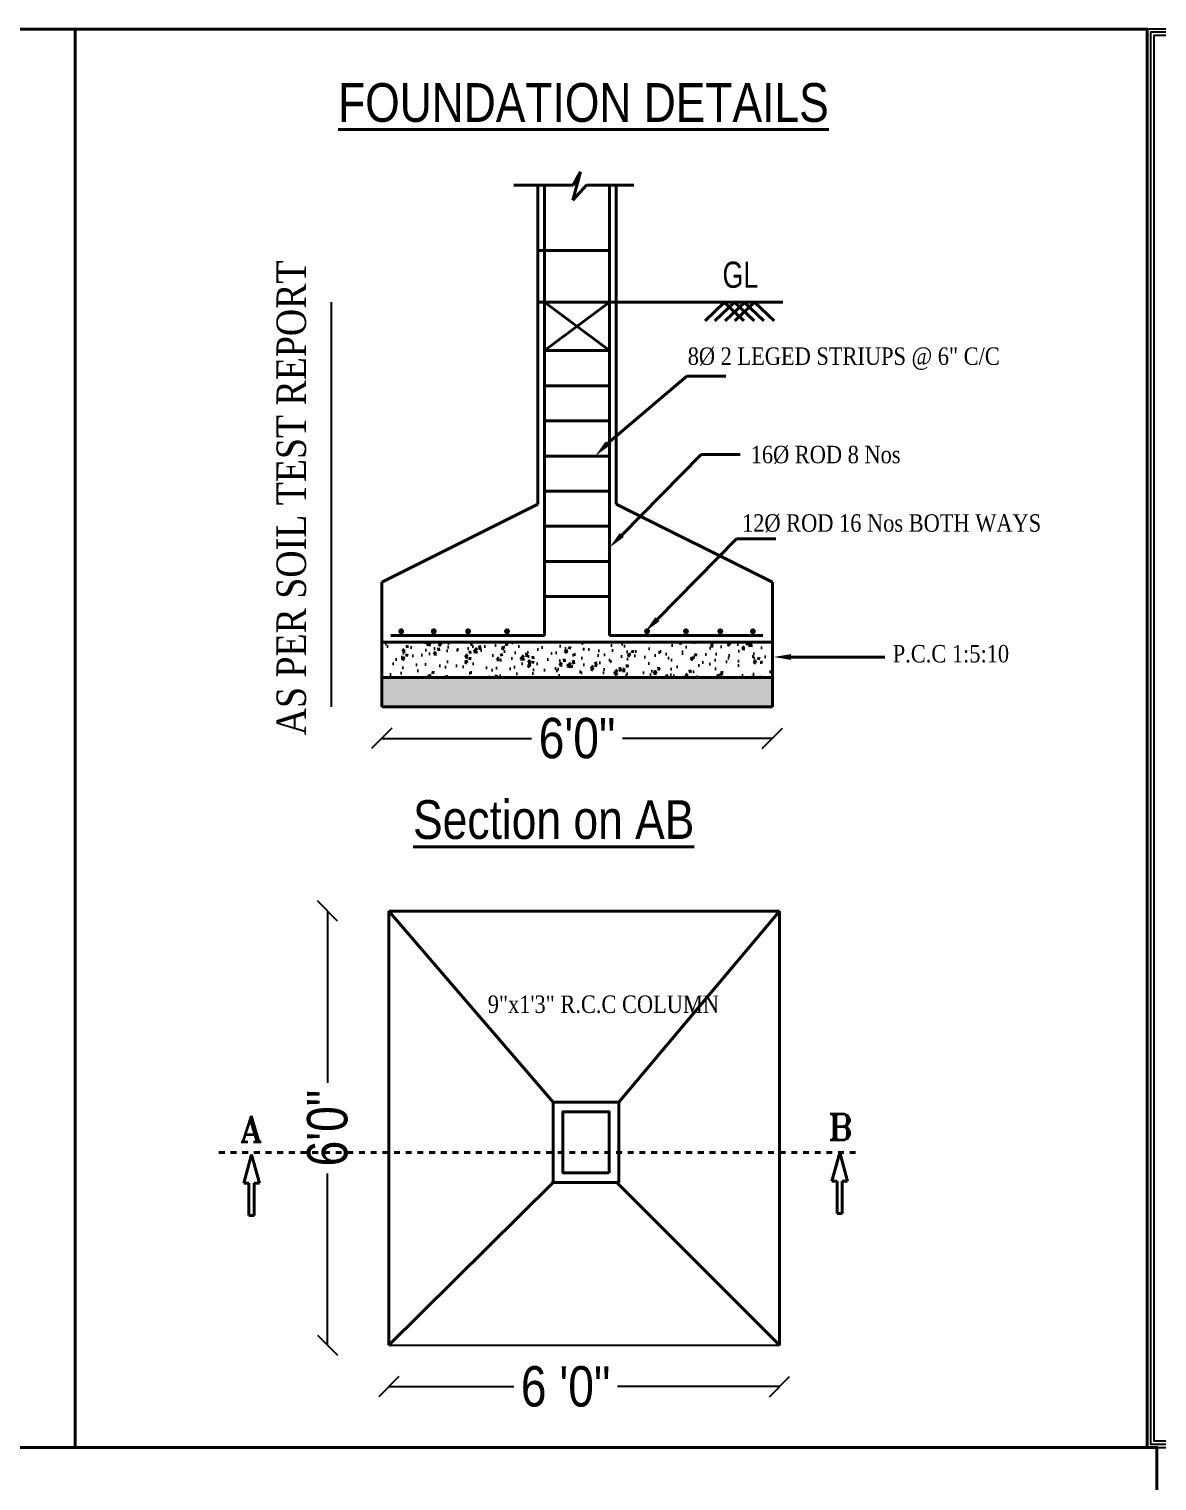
# Model space of a CAD drawing. Header units: metres. Extents: x -121582 to -58867, y 55115 to 110853.
# Drawn here: x -60720.26 to -60700.95, y 55226.24 to 55251.1 of the extents above; entities that cross this region are included whole.
import ezdxf

# ---------------------------------------------------------------- set-up
doc = ezdxf.new("R2010")
doc.units = ezdxf.units.M
doc.header["$PDMODE"] = 34
doc.linetypes.add('CENTER', pattern=[2, 1.25, -0.25, 0.25, -0.25])
doc.layers.get('DefPoints').update_dxf_attribs({"color": 200})
doc.styles.add('t12', font='ARIALN.TTF')
doc.styles.add('t19', font='times.ttf')
doc.styles.add('t21', font='romant.shx')
doc.styles.add('t4', font='swisscl.ttf')
doc.dimstyles.new('d4', dxfattribs={"dimscale": 0, "dimtxt": 9, "dimasz": 4.5, "dimexe": 0.18, "dimexo": 0.0625, "dimgap": 2, "dimtad": 0, "dimlfac": 0.0254, "dimzin": 4, "dimdsep": 46, "dimtxsty": 't12', "dimblk1": 'OBLIQUE', "dimblk2": 'OBLIQUE', "dimsah": 1, "dimcen": 0.09, "dimse1": 1, "dimse2": 1, "dimadec": 0, "dimazin": 0, "dimtfac": 1, "dimtmove": 0, "dimatfit": 3, "dimldrblk": 'OBLIQUE', "dimfxl": 0, "dimtolj": 1, "dimtzin": 0, "dimarcsym": 0})

# ---------------------------------------------------------------- blocks, each defined once
blk = doc.blocks.new('HFGG')
at = {"color": 0, "linetype": 'ByBlock', "lineweight": 40}
blk.add_lwpolyline([(285322.5488430986, 37331.48604024522), (286068.7606313021, 37331.48604024522), (286068.7606313021, 36901.19331727187), (285322.5488430986, 36901.19331727187)], close=True, dxfattribs=at)
blk = doc.blocks.new('_Oblique')
at = {"color": 0, "linetype": 'ByBlock', "lineweight": -2}
blk.add_line((-0.5, -0.5), (0.5, 0.5), dxfattribs=at)
blk = doc.blocks.new('*D39')
at = {"color": 0, "lineweight": -2}
for p, q in [((285404.1942937829, 36723.86300279578), (285437.6329968509, 36723.86300279578)), ((285491.3220409829, 36723.86300279578), (285457.883337915, 36723.86300279578))]:
    blk.add_line(p, q, dxfattribs=at)
at = {"layer": 'DefPoints', "color": 0}
for p in [(285404.1942937829, 36740.62423215565), (285491.3220409829, 36740.62423215565), (285491.3220409829, 36723.86300279578)]:
    blk.add_point(p, dxfattribs=at)
at = {"color": 0, "lineweight": -2, "xscale": 4.5, "yscale": 4.5, "zscale": 4.5, "rotation": 180}
blk.add_blockref('_Oblique', (285404.1942937829, 36723.86300279578), dxfattribs=at)
at = {"color": 0, "lineweight": -2, "xscale": 4.5, "yscale": 4.5, "zscale": 4.5}
blk.add_blockref('_Oblique', (285491.3220409829, 36723.86300279578), dxfattribs=at)
at = {"color": 0, "lineweight": 40, "insert": (285447.7581673829, 36723.86300279578), "char_height": 9, "attachment_point": 5, "style": 't12'}
blk.add_mtext('\\A1;6\'0"', dxfattribs=at)
blk = doc.blocks.new('*D40')
at = {"color": 0, "lineweight": -2}
for p, q in [((285405.7748771344, 36579.23902077867), (285433.6497244015, 36579.23902077867)), ((285492.9026243345, 36579.23902077867), (285456.7670504588, 36579.23902077867))]:
    blk.add_line(p, q, dxfattribs=at)
at = {"layer": 'DefPoints', "color": 0}
for p in [(285405.7748771344, 36588.48521513788), (285492.9026243345, 36588.48521513788), (285492.9026243345, 36579.23902077867)]:
    blk.add_point(p, dxfattribs=at)
at = {"color": 0, "lineweight": -2, "xscale": 4.5, "yscale": 4.5, "zscale": 4.5, "rotation": 180}
blk.add_blockref('_Oblique', (285405.7748771344, 36579.23902077867), dxfattribs=at)
at = {"color": 0, "lineweight": -2, "xscale": 4.5, "yscale": 4.5, "zscale": 4.5}
blk.add_blockref('_Oblique', (285492.9026243345, 36579.23902077867), dxfattribs=at)
at = {"color": 0, "lineweight": 40, "insert": (285445.2083874301, 36579.23902077867), "char_height": 9, "attachment_point": 5, "style": 't12'}
blk.add_mtext('\\A1;6 \'0"', dxfattribs=at)
blk = doc.blocks.new('*D41')
at = {"color": 0, "lineweight": -2}
for p, q in [((285392.1129679966, 36685.33296233788), (285392.1129679966, 36647.03425926995)), ((285392.1129679966, 36588.4852151379), (285392.1129679966, 36626.78391820582))]:
    blk.add_line(p, q, dxfattribs=at)
at = {"layer": 'DefPoints', "color": 0}
for p in [(285392.1129679966, 36685.33296233788), (285405.7748771346, 36685.33296233788), (285405.7748771346, 36588.4852151379)]:
    blk.add_point(p, dxfattribs=at)
at = {"color": 0, "lineweight": -2, "xscale": 4.5, "yscale": 4.5, "zscale": 4.5}
for p, rotation in [((285392.1129679966, 36685.33296233788), 90), ((285392.1129679966, 36588.4852151379), 270)]:
    blk.add_blockref('_Oblique', p, dxfattribs=dict(at, rotation=rotation))
at = {"color": 0, "lineweight": 40, "insert": (285392.1129679965, 36636.9090887378), "char_height": 9, "attachment_point": 5, "rotation": 90, "style": 't12'}
blk.add_mtext('\\A1;6\'0"', dxfattribs=at)
blk = doc.blocks.new('FHFGHF')
at = {"color": 0, "linetype": 'ByBlock', "lineweight": 40}
blk.add_lwpolyline([(285594.524680087, 36565.66583350128), (285847.7250015084, 36565.66583350128), (285847.7250015084, 36882.11348919444), (285594.524680087, 36882.11348919444)], close=True, dxfattribs=at)
blk = doc.blocks.new('DGDFG')
for points in [[(268205.947127054, 26571.65935494841), (267806.5106098298, 26571.6593549484), (267806.5106098298, 26228.53105977926), (268205.947127054, 26228.53105977927)], [(268205.1570102834, 26570.86923817782), (267807.3007266004, 26570.86923817781), (267807.3007266004, 26229.32117654985), (268205.1570102834, 26229.32117654986)], [(268204.3668935129, 26570.07912140723), (267808.0908433711, 26570.07912140722), (267808.0908433711, 26230.11129332044), (268204.3668935129, 26230.11129332045)]]:
    blk.add_lwpolyline(points, close=True)
blk = doc.blocks.new('GDFGDF')
at = {"lineweight": 40}
h = blk.add_hatch(dxfattribs=at)
h.set_pattern_fill('AR-CONC', color=0, scale=0.9773946, style=0)
h.set_pattern_definition([(50, (284916.6139468158, 36588.23692875657), (7.010462292689903, -0.6133359787045947), [0.7330459499999993, -8.063505449999992]), (355, (284916.6139468158, 36588.23692875657), (-1.356148042161447, 7.351885296408688), [0.5864367600000004, -6.450804360000005]), (100.4513999999997, (284917.1981519884, 36588.18581746978), (5.654319457366233, 6.738544854368482), [0.622993175089725, -6.852925141013792]), (46.18419999999996, (284916.6139468158, 36590.19171795655), (10.43115637825042, -1.617773908025046), [1.099568924999998, -12.09525817499999]), (96.6355999999996, (284917.4832097588, 36590.05690291877), (9.135342812246929, 9.520975467815877), [0.9344897919564068, -10.27938606949757]), (351.1842000000001, (284916.6139468158, 36590.19171795655), (9.135335379991037, 9.520982603039661), [0.8796551400000003, -9.676206540000008]), (20.99999999999998, (284917.5913414157, 36589.70302065656), (5.834137294425031, -3.935175295942922), [0.7330459499999901, -8.063505449999917]), (326, (284917.5913414157, 36589.70302065656), (2.378150915173615, 7.087577382185504), [0.5864367599999994, -6.450804359999994]), (71.45140000000002, (284918.0775193151, 36589.3750890713), (8.212290599733537, 3.152395658196248), [0.6229931750897395, -6.852925141013945]), (37.49999999999998, (284916.6139468158, 36588.23692875657), (0.1188497692390118, 3.253686551079127), [0, -6.372612791999995, 0, -6.548543819999997, 0, -6.475239224999994]), (7.499999999999998, (284916.6139468158, 36588.23692875657), (2.571227453204538, 3.854958773705742), [0, -3.733647371999998, 0, -6.226003601999996, 0, -2.467921364999999]), (327.5, (284914.4343568577, 36588.23692875657), (5.217551664737571, -0.2204500983687544), [0, -2.443486499999999, 0, -7.623677879999999, 0, -10.11603411]), (317.5, (284913.4569622578, 36588.23692875657), (5.700030127099337, 0.9784206916470256), [0, -3.176532449999998, 0, -5.062904027999996, 0, -7.183850309999998])])
h.paths.add_polyline_path([(285491.3220409829, 36737.47923061612), (285491.3220409829, 36745.32072786412), (285404.1942937829, 36745.32072786412), (285404.1942937829, 36737.47923061612)])
h = blk.add_hatch(dxfattribs=at)
h.set_pattern_fill('AR-SAND', color=0, scale=0.9, style=0)
h.set_pattern_definition([(37.49999999999998, (260151.4661407486, 29766.9876795478), (-0.0566940222986474, 1.73414139211184), [0, -1.367999999999999, 0, -1.529999999999999, 0, -1.462499999999999]), (7.499999999999996, (260151.4661407486, 29766.9876795478), (1.592799034740953, 2.539931458706764), [0, -0.7379999999999985, 0, -1.232999999999996, 0, -0.4724999999999995]), (327.5, (260150.3591407486, 29766.9876795478), (2.802727675576346, 0.005093148183267999), [0, -0.45, 0, -1.619999999999999, 0, -2.114999999999999]), (317.5, (260150.3591407486, 29766.9876795478), (2.705513944115062, 0.7899080084408237), [0, -0.2249999999999999, 0, -1.061999999999998, 0, -1.214999999999998])])
h.paths.add_polyline_path([(285404.1942937829, 36730.87981763272), (285491.3220409829, 36730.87981763272), (285491.3220409829, 36737.47923061612), (285404.1942937829, 36737.47923061612)])
at = {"color": 0, "lineweight": 40}
for p, q in [((285448.5503542912, 36850.22395428584), (285446.8074392909, 36843.89969848473)), ((285446.8991704666, 36847.29096620052), (285448.5503542912, 36850.22395428584)), ((285433.6829817946, 36847.29096620052), (285446.8991704666, 36847.29096620052)), ((285439.0453926629, 36847.3830580595), (285439.0453926629, 36776.10586520812)), ((285440.4975217829, 36847.3830580595), (285440.4975217829, 36746.81642085773)), ((285446.8074392909, 36843.89969848473), (285449.8346088806, 36847.29096620052)), ((285449.8346088806, 36847.29096620052), (285460.4019667898, 36847.29096620052)), ((285455.0188129829, 36847.3830580595), (285455.0188129829, 36746.81642085773)), ((285456.4709421029, 36816.76548056812), (285456.4709421029, 36847.3830580595)), ((285455.0188129829, 36832.73890088811), (285439.0453926629, 36832.73890088811)), ((285493.6357621401, 36821.19557288293), (285439.0453926629, 36821.19557288293)), ((285440.4975217829, 36821.19557288293), (285455.0188129829, 36810.37611244012)), ((285440.4975217829, 36810.37611244012), (285455.0188129829, 36821.19557288293)), ((285480.6802459571, 36821.19557288293), (285476.3050652073, 36817.04100112394)), ((285482.8552791566, 36821.19557288293), (285478.4800984068, 36817.04100112394)), ((285480.5594125666, 36821.19557288293), (285484.9345933164, 36817.04100112394)), ((285485.1511457466, 36821.19557288293), (285480.7759649969, 36817.04100112394)), ((285482.8552791566, 36821.19557288293), (285487.2304599064, 36817.04100112394)), ((285487.3261789462, 36821.19557288293), (285482.9509981963, 36817.04100112394)), ((285485.0303123561, 36821.19557288293), (285489.4054931059, 36817.04100112394)), ((285487.3261789462, 36821.19557288293), (285491.7013596959, 36817.04100112394)), ((285456.4709421029, 36816.76548056812), (285456.4709421029, 36776.10586520812)), ((285455.0188129829, 36810.37611244012), (285440.4975217829, 36810.37611244012)), ((285454.5553842184, 36789.62345357151), (285472.215498082, 36804.64922185088)), ((285472.215498082, 36804.64922185088), (285480.9431819077, 36804.64922185088)), ((285455.0188129829, 36802.53461519213), (285440.4975217829, 36802.53461519213)), ((285455.0188129829, 36794.69311794413), (285440.4975217829, 36794.69311794413)), ((285455.0188129829, 36786.85162069612), (285440.4975217829, 36786.85162069612)), ((285457.7452550804, 36769.22254753076), (285475.405368944, 36787.17667325209)), ((285475.405368944, 36787.17667325209), (285484.1330527696, 36787.17667325209)), ((285455.0188129829, 36779.01012344811), (285440.4975217829, 36779.01012344811)), ((285404.1942937829, 36758.68031576812), (285439.0453926629, 36776.10586520812)), ((285456.4709421029, 36776.10586520812), (285491.3220409829, 36758.68031576812)), ((285455.0188129829, 36771.16862620013), (285440.4975217829, 36771.16862620013)), ((285465.6748345048, 36750.44054957198), (285483.3349483683, 36768.39467529329)), ((285483.3349483683, 36768.39467529329), (285492.062632194, 36768.39467529329)), ((285455.0188129829, 36763.32712895212), (285440.4975217829, 36763.32712895212)), ((285404.1942937829, 36758.68031576812), (285404.1942937829, 36730.87981763274)), ((285491.3220409829, 36730.87981763274), (285491.3220409829, 36758.68031576812)), ((285455.0188129829, 36755.48563170412), (285440.4975217829, 36755.48563170412)), ((285440.4975217829, 36746.81642085773), (285406.2423843102, 36746.81642085773)), ((285489.2025058691, 36746.81642085773), (285455.0188129829, 36746.81642085773)), ((285491.3220409829, 36745.32072786412), (285404.1942937829, 36745.32072786412)), ((285495.4908250102, 36742.01600345007), (285516.4222075737, 36742.01600345007)), ((285491.3220409829, 36737.47923061613), (285404.1942937829, 36737.47923061613)), ((285491.3220409829, 36730.87981763274), (285404.1942937829, 36730.87981763274)), ((285442.4507187, 36642.71116279047), (285405.7748771344, 36685.33296233786)), ((285405.7748771344, 36685.33296233786), (285492.9026243345, 36685.33296233786)), ((285405.7748771344, 36685.33296233786), (285405.7748771344, 36588.48521513788)), ((285457.0637196808, 36642.71116279047), (285492.9026243345, 36685.33296233786)), ((285492.9026243345, 36588.48521513788), (285492.9026243345, 36685.33296233786)), ((285375.1746331316, 36631.06184219726), (285373.4250331316, 36624.64664219726)), ((285375.1746331316, 36631.06184219726), (285376.9242331316, 36624.64664219726)), ((285506.3311514913, 36631.46705500682), (285504.5815514914, 36625.05185500682)), ((285506.3311514913, 36631.46705500682), (285508.0807514914, 36625.05185500682)), ((285373.4250331316, 36624.64664219726), (285374.5914331316, 36624.64664219726)), ((285374.5914331316, 36624.64664219726), (285374.5914331316, 36617.45384219726)), ((285376.9242331316, 36624.64664219726), (285375.7578331316, 36624.64664219726)), ((285375.7578331316, 36624.64664219726), (285375.7578331316, 36617.45384219726)), ((285442.4507187, 36624.78844313787), (285405.7748771344, 36588.48521513788)), ((285442.0781051345, 36624.78844313787), (285456.5993963344, 36624.78844313787)), ((285456.5993963344, 36624.78844313787), (285492.9026243345, 36588.48521513788)), ((285504.5815514914, 36625.05185500682), (285505.7479514913, 36625.05185500682)), ((285505.7479514913, 36625.05185500682), (285505.7479514913, 36617.85905500681)), ((285508.0807514914, 36625.05185500682), (285506.9143514914, 36625.05185500682)), ((285506.9143514914, 36625.05185500682), (285506.9143514914, 36617.85905500681)), ((285374.5914331316, 36617.45384219726), (285375.7578331316, 36617.45384219726)), ((285505.7479514913, 36617.85905500681), (285506.9143514914, 36617.85905500681))]:
    blk.add_line(p, q, dxfattribs=at)
for p, q in [((285392.9441928647, 36821.19557288293), (285392.9441928647, 36730.87981763274)), ((285405.7748771344, 36588.48521513788), (285492.9026243345, 36588.48521513788))]:
    blk.add_line(p, q)
at = {"color": 0, "linetype": 'CENTER', "lineweight": 40}
blk.add_line((285367.8846331316, 36631.46705500682), (285510.4286292661, 36631.46705500682), dxfattribs=at)
at = {"color": 0, "linetype": 'ByBlock', "lineweight": 40}
blk.add_lwpolyline([(285335.836841704, 36882.11348919444), (285574.9291002478, 36882.11348919444), (285574.9291002478, 36565.66583350128), (285335.836841704, 36565.66583350128)], close=True, dxfattribs=at)
at = {"color": 0, "lineweight": 40, "const_width": 0.6479999999999999}
for points in [[(285408.2226312997, 36747.7471637521, 1), (285408.8706312997, 36747.7471637521, 1)], [(285415.4827423462, 36747.7471637521, 1), (285416.1307423463, 36747.7471637521, 0.9999999999999998)], [(285423.1398925526, 36747.7471637521, 1), (285423.7878925525, 36747.7471637521, 1)], [(285431.8179987322, 36747.7471637521, 1), (285432.4659987322, 36747.7471637521, 1)], [(285463.6983360336, 36747.7471637521, -0.9999999999999998), (285463.0503360336, 36747.7471637521, -1)], [(285472.3764422132, 36747.7471637521, -0.9999999999999998), (285471.7284422132, 36747.7471637521, -1)], [(285480.0335924196, 36747.7471637521, -0.9999999999999998), (285479.3855924196, 36747.7471637521, -1)], [(285487.2937034661, 36747.7471637521, -0.9999999999999998), (285486.6457034661, 36747.7471637521, -1)]]:
    blk.add_lwpolyline(points, format="xyb", close=True, dxfattribs=at)
at = {"color": 0, "lineweight": 40}
for points in [[(285457.0637196808, 36624.78793693672), (285442.4507187, 36624.78793693672), (285442.4507187, 36642.71116279047), (285457.0637196808, 36642.71116279047)], [(285454.9037196807, 36626.94793693671), (285444.6107187001, 36626.94793693671), (285444.6107187001, 36640.55116279047), (285454.9037196807, 36640.55116279047)]]:
    blk.add_lwpolyline(points, close=True, dxfattribs=at)
for points in [[(285455.0173563643, 36789.16904655526), (285454.0934120726, 36790.07786058777), (285451.8289421209, 36786.85162069612)], [(285458.2072272263, 36768.76814051452), (285457.2832829346, 36769.67695454702), (285455.0188129829, 36766.45071465538)], [(285466.1368066508, 36749.98614255576), (285465.2128623589, 36750.89495658824), (285462.9483924073, 36747.6687166966)], [(285495.4908250102, 36741.36800345008), (285495.4908250102, 36742.66400345007), (285491.6028250102, 36742.01600345007)]]:
    blk.add_solid(points, dxfattribs=at)
for s, height, style, p in [('%%UFOUNDATION DETAILS', 8.639999999999997, 't12', (285394.4708894259, 36861.40504542027)), ('GL', 5.831999999999997, 't4', (285480.2033504967, 36824.38516185612)), ('%%uSection on AB', 8.639999999999997, 't12', (285411.1923539758, 36701.42607682779)), ('A', 5.831999999999997, 't21', (285372.5856663835, 36633.84956975254)), ('B', 5.831999999999997, 't21', (285503.7421847433, 36634.2547825621))]:
    blk.add_text(s, height=height, dxfattribs=dict(at, style=style)).set_placement(p)
at = {"color": 0, "lineweight": 40, "style": 't19', "width": 0.85}
blk.add_text('AS PER SOIL TEST REPORT', height=6.570719999999998, rotation=90, dxfattribs=at).set_placement((285387.3075219084, 36724.54552993509))
for s, p in [('8%%c 2 LEGED STRIUPS @ 6" C/C', (285472.4393992447, 36807.18917761245)), ('16%%c ROD 8 Nos', (285486.4793992447, 36785.24365567038)), ('12%%c ROD 16 Nos BOTH WAYS', (285484.5545511949, 36769.97165771159)), ('P.C.C 1:5:10', (285518.1689786691, 36740.809423353)), ('9"x1\'3" R.C.C COLUMN', (285427.8487641164, 36662.60780091569))]:
    blk.add_text(s, height=3.887999999999999, dxfattribs=at).set_placement(p)
at = {"color": 0, "lineweight": 40}
dim = blk.add_linear_dim(base=(285491.3220409829, 36723.86300279578), p1=(285404.1942937829, 36740.62423215565), p2=(285491.3220409829, 36740.62423215565), text='6\'0"', dimstyle='d4', override={"dimscale": 1}, dxfattribs=at)
dim.commit()
dim.dimension.update_dxf_attribs({"geometry": '*D39', "text_midpoint": (285447.7581673829, 36723.86300279578)})
dim = blk.add_linear_dim(base=(285392.1129679966, 36685.33296233788), p1=(285405.7748771344, 36588.48521513788), p2=(285405.7748771344, 36685.33296233786), angle=90, text='6\'0"', dimstyle='d4', override={"dimscale": 1}, dxfattribs=at)
dim.commit()
dim.dimension.update_dxf_attribs({"geometry": '*D41', "text_midpoint": (285392.1129679965, 36636.9090887378)})
dim = blk.add_linear_dim(base=(285492.9026243345, 36579.23902077867), p1=(285405.7748771344, 36588.48521513788), p2=(285492.9026243345, 36588.48521513788), text='6 \'0"', dimstyle='d4', override={"dimscale": 1}, dxfattribs=at)
dim.commit()
dim.dimension.update_dxf_attribs({"geometry": '*D40', "text_midpoint": (285445.2083874301, 36579.23902077867), "dimtype": 160})

msp = doc.modelspace()

# ---------------------------------------------------------------- block references
at = {"extrusion": (3.41118655452e-05, 2.3009e-12, 0.9999999994181904), "rotation": 359.9999050620596}
for name, p, xscale, yscale, zscale in [('FHFGHF', (-82660.5731007697, 52420.13943971426, -2.070119167347803), 0.0767580014498266, 0.0767580014498266, 0.0767580014498266), ('GDFGDF', (-82621.28158865651, 52420.13937522483, -2.070119167347801), 0.0767580014498242, 0.0767580014498242, 0.0767580014498242), ('DGDFG', (-79659.01534238146, 53370.13664437694, -2.070119167347799), 0.0707895267060853, 0.0707895267060853, 0.0707895267060853)]:
    msp.add_blockref(name, p, dxfattribs=dict(at, xscale=xscale, yscale=yscale, zscale=zscale))
at = {"extrusion": (3.41118655452e-05, 2.3009e-12, 0.9999999994181904), "xscale": 0.0508599401994881, "yscale": 0.0508599401994881, "zscale": 0.0508599401994881}
msp.add_blockref('HFGG', (-75250.39128241138, 53328.13339945521, -2.070119167342334), dxfattribs=at)

doc.saveas('drawing.dxf')
